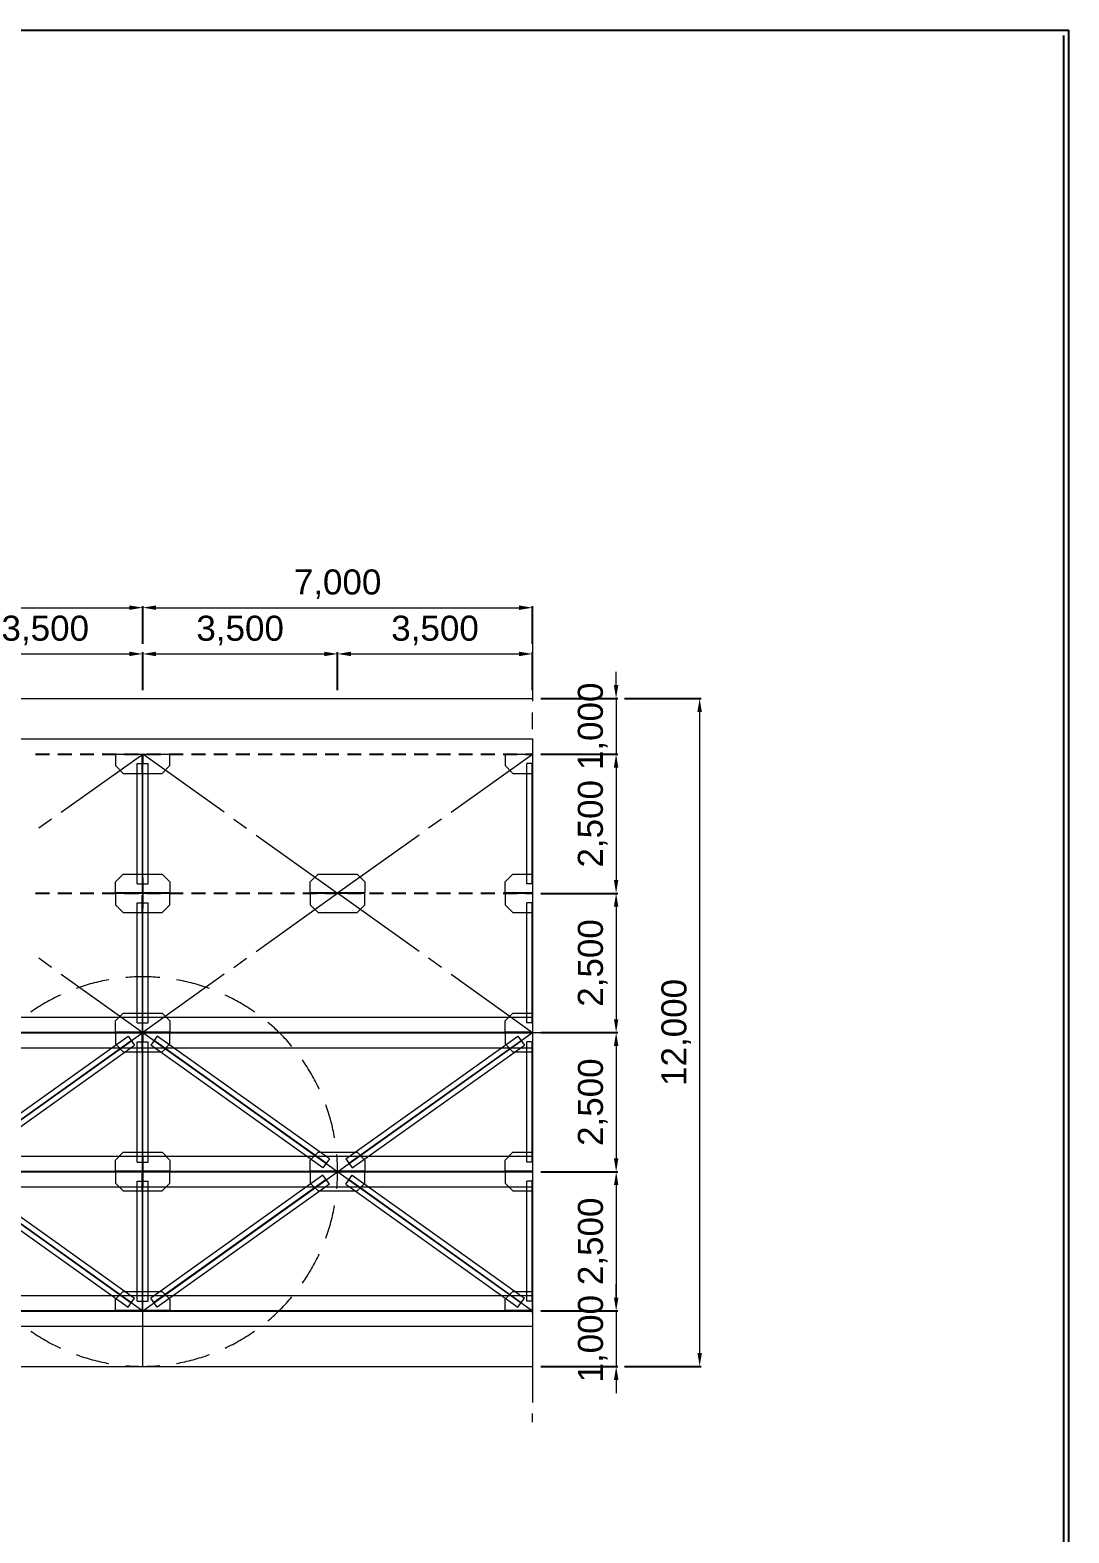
# Model space of a CAD drawing. Header units: metres. Extents: x 674733 to 752233, y -201459 to -147459.
# Drawn here: x 733576 to 752233, y -174463 to -147459 of the extents above; entities that cross this region are included whole.
import ezdxf

# ---------------------------------------------------------------- set-up
doc = ezdxf.new("R2010")
doc.units = ezdxf.units.M
doc.header["$MEASUREMENT"] = 0
doc.layers.get('Defpoints').update_dxf_attribs({"lineweight": 0})
for name, color, linetype, lineweight in [('A-DIM01', 1, 'Continuous', 0), ('Adojoint Line', 1, 'Continuous', 0), ('Concrete', 4, 'Continuous', 0), ('Dimension Line', 2, 'Continuous', 0), ('Steel Girder', 6, 'Continuous', 0)]:
    doc.layers.add(name, color=color, linetype=linetype, lineweight=lineweight)
doc.styles.add('style2', font='arial.ttf')
doc.styles.add('돋움', font='')
doc.styles.get('돋움').set_extended_font_data('Dotum')
doc.dimstyles.new('DIM01', dxfattribs={"dimtxt": 3.5, "dimasz": 0.8, "dimexe": 2, "dimexo": 10, "dimgap": 1.25, "dimtad": 1, "dimdec": 0, "dimzin": 0, "dimtxsty": '돋움', "dimcen": 0.09, "dimclrd": 1, "dimclre": 1, "dimclrt": 256, "dimadec": 0, "dimazin": 0, "dimtfac": 0.072, "dimtdec": 0, "dimtix": 1, "dimtmove": 2, "dimatfit": 3, "dimfxl": 1, "dimtolj": 1, "dimtzin": 0, "dimlwd": -1, "dimarcsym": 0})

# ---------------------------------------------------------------- blocks, each defined once
blk = doc.blocks.new('*U126')
at = {"layer": 'Steel Girder'}
for p, q in [((-6.000016, 162.499965), (-6.000016, -137.500035)), ((-6.000016, 162.499965), (-0.000016, 162.499965)), ((-6.000016, 12.499965), (-0.000016, 12.499965)), ((-0.000016, 1.499964), (-0.000016, -12.500035)), ((-0.000016, -137.500035), (-6.000016, -137.500035)), ((-0.000016, -162.500035), (-0.000016, -12.500035)), ((-0.000016, -12.500035), (5.999984, -12.500035)), ((5.999984, -162.500035), (5.999984, -12.500035))]:
    blk.add_line(p, q, dxfattribs=at)
blk = doc.blocks.new('*U127')
at = {"layer": 'Steel Girder'}
for p, q in [((-6.000016, -162.500037), (-6.000016, 137.499963)), ((-0.000016, 137.499963), (-6.000016, 137.499963)), ((-0.000016, 162.499963), (-0.000016, 12.499963)), ((-0.000016, 12.499963), (5.999984, 12.499963)), ((-0.000016, -1.500036), (-0.000016, 12.499963)), ((5.999984, 162.499963), (5.999984, 12.499963)), ((-6.000016, -162.500037), (-0.000016, -162.500037))]:
    blk.add_line(p, q, dxfattribs=at)
blk = doc.blocks.new('*D266')
at = {"layer": 'A-DIM01', "color": 1, "lineweight": -2}
for p, q in [((732098.977496, -159319.444444), (732098.977496, -158638.316307)), ((735598.977496, -159318.944444), (735598.977496, -158638.316307))]:
    blk.add_line(p, q, dxfattribs=at)
at = {"layer": 'A-DIM01', "color": 1}
blk.add_line((732338.977496, -158668.316307), (735358.977496, -158668.316307), dxfattribs=at)
for points in [[(732338.977496, -158628.316307), (732338.977496, -158708.316307), (732098.977496, -158668.316307)], [(735358.977496, -158628.316307), (735358.977496, -158708.316307), (735598.977496, -158668.316307)]]:
    blk.add_solid(points, dxfattribs=at)
at = {"layer": 'Defpoints', "color": 0}
for p in [(735598.977496, -158668.316307), (732098.977496, -159469.444444), (735598.977496, -159468.944444)]:
    blk.add_point(p, dxfattribs=at)
at = {"layer": 'A-DIM01', "color": 7, "insert": (733848.977496, -158247.886566), "char_height": 450, "attachment_point": 5, "style": 'style2'}
blk.add_mtext('\\A1;3,500', dxfattribs=at)
blk = doc.blocks.new('*D268')
at = {"layer": 'A-DIM01', "color": 1, "lineweight": -2}
for p, q in [((728598.977496, -158488.816307), (728598.977496, -157807.68817)), ((735598.977496, -158488.316307), (735598.977496, -157807.68817))]:
    blk.add_line(p, q, dxfattribs=at)
at = {"layer": 'A-DIM01', "color": 1}
blk.add_line((728838.977496, -157837.68817), (735358.977496, -157837.68817), dxfattribs=at)
for points in [[(728838.977496, -157797.68817), (728838.977496, -157877.68817), (728598.977496, -157837.68817)], [(735358.977496, -157797.68817), (735358.977496, -157877.68817), (735598.977496, -157837.68817)]]:
    blk.add_solid(points, dxfattribs=at)
at = {"layer": 'Defpoints', "color": 0}
for p in [(735598.977496, -157837.68817), (728598.977496, -158638.816307), (735598.977496, -158638.316307)]:
    blk.add_point(p, dxfattribs=at)
at = {"layer": 'A-DIM01', "color": 7, "insert": (732098.977496, -157417.25843), "char_height": 450, "attachment_point": 5, "style": 'style2'}
blk.add_mtext('\\A1;7,000', dxfattribs=at)
blk = doc.blocks.new('*D270')
at = {"layer": 'A-DIM01', "color": 1, "lineweight": -2}
for p, q in [((735598.977496, -159319.944444), (735598.977496, -158638.816307)), ((739098.977496, -159319.444444), (739098.977496, -158638.816307))]:
    blk.add_line(p, q, dxfattribs=at)
at = {"layer": 'A-DIM01', "color": 1}
blk.add_line((735838.977496, -158668.816307), (738858.977496, -158668.816307), dxfattribs=at)
for points in [[(735838.977496, -158628.816307), (735838.977496, -158708.816307), (735598.977496, -158668.816307)], [(738858.977496, -158628.816307), (738858.977496, -158708.816307), (739098.977496, -158668.816307)]]:
    blk.add_solid(points, dxfattribs=at)
at = {"layer": 'Defpoints', "color": 0}
for p in [(739098.977496, -158668.816307), (735598.977496, -159469.944444), (739098.977496, -159469.444444)]:
    blk.add_point(p, dxfattribs=at)
at = {"layer": 'A-DIM01', "color": 7, "insert": (737348.977496, -158248.386566), "char_height": 450, "attachment_point": 5, "style": 'style2'}
blk.add_mtext('\\A1;3,500', dxfattribs=at)
blk = doc.blocks.new('*D272')
at = {"layer": 'A-DIM01', "color": 1, "lineweight": -2}
for p, q in [((739098.977496, -159319.444444), (739098.977496, -158638.316307)), ((742598.977496, -159318.944444), (742598.977496, -158638.316307))]:
    blk.add_line(p, q, dxfattribs=at)
at = {"layer": 'A-DIM01', "color": 1}
blk.add_line((739338.977496, -158668.316307), (742358.977496, -158668.316307), dxfattribs=at)
for points in [[(739338.977496, -158628.316307), (739338.977496, -158708.316307), (739098.977496, -158668.316307)], [(742358.977496, -158628.316307), (742358.977496, -158708.316307), (742598.977496, -158668.316307)]]:
    blk.add_solid(points, dxfattribs=at)
at = {"layer": 'Defpoints', "color": 0}
for p in [(742598.977496, -158668.316307), (739098.977496, -159469.444444), (742598.977496, -159468.944444)]:
    blk.add_point(p, dxfattribs=at)
at = {"layer": 'A-DIM01', "color": 7, "insert": (740848.977496, -158247.886566), "char_height": 450, "attachment_point": 5, "style": 'style2'}
blk.add_mtext('\\A1;3,500', dxfattribs=at)
blk = doc.blocks.new('*D274')
at = {"layer": 'A-DIM01', "color": 1, "lineweight": -2}
for p, q in [((735598.977496, -158488.816307), (735598.977496, -157807.68817)), ((742598.977496, -158488.316307), (742598.977496, -157807.68817))]:
    blk.add_line(p, q, dxfattribs=at)
at = {"layer": 'A-DIM01', "color": 1}
blk.add_line((735838.977496, -157837.68817), (742358.977496, -157837.68817), dxfattribs=at)
for points in [[(735838.977496, -157797.68817), (735838.977496, -157877.68817), (735598.977496, -157837.68817)], [(742358.977496, -157797.68817), (742358.977496, -157877.68817), (742598.977496, -157837.68817)]]:
    blk.add_solid(points, dxfattribs=at)
at = {"layer": 'Defpoints', "color": 0}
for p in [(742598.977496, -157837.68817), (735598.977496, -158638.816307), (742598.977496, -158638.316307)]:
    blk.add_point(p, dxfattribs=at)
at = {"layer": 'A-DIM01', "color": 7, "insert": (739098.977496, -157417.25843), "char_height": 450, "attachment_point": 5, "style": 'style2'}
blk.add_mtext('\\A1;7,000', dxfattribs=at)
blk = doc.blocks.new('*D276')
at = {"layer": 'A-DIM01', "color": 1}
for p, q in [((744100.105633, -159229.944444), (744100.105633, -158989.944444)), ((744100.105633, -159469.944444), (744100.105633, -160469.944444)), ((744100.105633, -160709.944444), (744100.105633, -160949.944444))]:
    blk.add_line(p, q, dxfattribs=at)
at = {"layer": 'A-DIM01', "color": 1, "lineweight": -2}
for p, q in [((742748.977496, -159469.944444), (744130.105633, -159469.944444)), ((742749.477496, -160469.944444), (744130.105633, -160469.944444))]:
    blk.add_line(p, q, dxfattribs=at)
at = {"layer": 'A-DIM01', "color": 1}
for points in [[(744060.105633, -159229.944444), (744140.105633, -159229.944444), (744100.105633, -159469.944444)], [(744060.105633, -160709.944444), (744140.105633, -160709.944444), (744100.105633, -160469.944444)]]:
    blk.add_solid(points, dxfattribs=at)
at = {"layer": 'Defpoints', "color": 0}
for p in [(742598.977496, -159469.944444), (742599.477496, -160469.944444), (744100.105633, -160469.944444)]:
    blk.add_point(p, dxfattribs=at)
at = {"layer": 'A-DIM01', "color": 7, "insert": (743679.675892, -159969.944444), "char_height": 450, "attachment_point": 5, "rotation": 90, "style": 'style2'}
blk.add_mtext('\\A1;1,000', dxfattribs=at)
blk = doc.blocks.new('*D278')
at = {"layer": 'A-DIM01', "color": 1, "lineweight": -2}
for p, q in [((742749.477496, -160470.944444), (744130.605633, -160470.944444)), ((742749.977496, -162970.944444), (744130.605633, -162970.944444))]:
    blk.add_line(p, q, dxfattribs=at)
at = {"layer": 'A-DIM01', "color": 1}
blk.add_line((744100.605633, -160710.944444), (744100.605633, -162730.944444), dxfattribs=at)
for points in [[(744060.605633, -160710.944444), (744140.605633, -160710.944444), (744100.605633, -160470.944444)], [(744060.605633, -162730.944444), (744140.605633, -162730.944444), (744100.605633, -162970.944444)]]:
    blk.add_solid(points, dxfattribs=at)
at = {"layer": 'Defpoints', "color": 0}
for p in [(742599.477496, -160470.944444), (742599.977496, -162970.944444), (744100.605633, -162970.944444)]:
    blk.add_point(p, dxfattribs=at)
at = {"layer": 'A-DIM01', "color": 7, "insert": (743680.175892, -161720.944444), "char_height": 450, "attachment_point": 5, "rotation": 90, "style": 'style2'}
blk.add_mtext('\\A1;2,500', dxfattribs=at)
blk = doc.blocks.new('*D280')
at = {"layer": 'A-DIM01', "color": 1, "lineweight": -2}
for p, q in [((742749.977496, -162971.944444), (744131.105633, -162971.944444)), ((742750.477496, -165471.944444), (744131.105633, -165471.944444))]:
    blk.add_line(p, q, dxfattribs=at)
at = {"layer": 'A-DIM01', "color": 1}
blk.add_line((744101.105633, -163211.944444), (744101.105633, -165231.944444), dxfattribs=at)
for points in [[(744061.105633, -163211.944444), (744141.105633, -163211.944444), (744101.105633, -162971.944444)], [(744061.105633, -165231.944444), (744141.105633, -165231.944444), (744101.105633, -165471.944444)]]:
    blk.add_solid(points, dxfattribs=at)
at = {"layer": 'Defpoints', "color": 0}
for p in [(742599.977496, -162971.944444), (742600.477496, -165471.944444), (744101.105633, -165471.944444)]:
    blk.add_point(p, dxfattribs=at)
at = {"layer": 'A-DIM01', "color": 7, "insert": (743680.675892, -164221.944444), "char_height": 450, "attachment_point": 5, "rotation": 90, "style": 'style2'}
blk.add_mtext('\\A1;2,500', dxfattribs=at)
blk = doc.blocks.new('*D282')
at = {"layer": 'A-DIM01', "color": 1, "lineweight": -2}
for p, q in [((742750.477496, -165472.944444), (744131.605633, -165472.944444)), ((742750.977496, -167972.944444), (744131.605633, -167972.944444))]:
    blk.add_line(p, q, dxfattribs=at)
at = {"layer": 'A-DIM01', "color": 1}
blk.add_line((744101.605633, -165712.944444), (744101.605633, -167732.944444), dxfattribs=at)
for points in [[(744061.605633, -165712.944444), (744141.605633, -165712.944444), (744101.605633, -165472.944444)], [(744061.605633, -167732.944444), (744141.605633, -167732.944444), (744101.605633, -167972.944444)]]:
    blk.add_solid(points, dxfattribs=at)
at = {"layer": 'Defpoints', "color": 0}
for p in [(742600.477496, -165472.944444), (742600.977496, -167972.944444), (744101.605633, -167972.944444)]:
    blk.add_point(p, dxfattribs=at)
at = {"layer": 'A-DIM01', "color": 7, "insert": (743681.175892, -166722.944444), "char_height": 450, "attachment_point": 5, "rotation": 90, "style": 'style2'}
blk.add_mtext('\\A1;2,500', dxfattribs=at)
blk = doc.blocks.new('*D284')
at = {"layer": 'A-DIM01', "color": 1, "lineweight": -2}
for p, q in [((742750.977496, -167973.944444), (744132.105633, -167973.944444)), ((742751.477496, -170473.944444), (744132.105633, -170473.944444))]:
    blk.add_line(p, q, dxfattribs=at)
at = {"layer": 'A-DIM01', "color": 1}
blk.add_line((744102.105633, -168213.944444), (744102.105633, -170233.944444), dxfattribs=at)
for points in [[(744062.105633, -168213.944444), (744142.105633, -168213.944444), (744102.105633, -167973.944444)], [(744062.105633, -170233.944444), (744142.105633, -170233.944444), (744102.105633, -170473.944444)]]:
    blk.add_solid(points, dxfattribs=at)
at = {"layer": 'Defpoints', "color": 0}
for p in [(742600.977496, -167973.944444), (742601.477496, -170473.944444), (744102.105633, -170473.944444)]:
    blk.add_point(p, dxfattribs=at)
at = {"layer": 'A-DIM01', "color": 7, "insert": (743681.675892, -169223.944444), "char_height": 450, "attachment_point": 5, "rotation": 90, "style": 'style2'}
blk.add_mtext('\\A1;2,500', dxfattribs=at)
blk = doc.blocks.new('*D286')
at = {"layer": 'A-DIM01', "color": 1}
for p, q in [((744102.605633, -170233.944444), (744102.605633, -169993.944444)), ((744102.605633, -170473.944444), (744102.605633, -171473.944444)), ((744102.605633, -171713.944444), (744102.605633, -171953.944444))]:
    blk.add_line(p, q, dxfattribs=at)
at = {"layer": 'A-DIM01', "color": 1, "lineweight": -2}
for p, q in [((742751.477496, -170473.944444), (744132.605633, -170473.944444)), ((742751.977496, -171473.944444), (744132.605633, -171473.944444))]:
    blk.add_line(p, q, dxfattribs=at)
at = {"layer": 'A-DIM01', "color": 1}
for points in [[(744062.605633, -170233.944444), (744142.605633, -170233.944444), (744102.605633, -170473.944444)], [(744062.605633, -171713.944444), (744142.605633, -171713.944444), (744102.605633, -171473.944444)]]:
    blk.add_solid(points, dxfattribs=at)
at = {"layer": 'Defpoints', "color": 0}
for p in [(742601.477496, -170473.944444), (742601.977496, -171473.944444), (744102.605633, -171473.944444)]:
    blk.add_point(p, dxfattribs=at)
at = {"layer": 'A-DIM01', "color": 7, "insert": (743682.175892, -170973.944444), "char_height": 450, "attachment_point": 5, "rotation": 90, "style": 'style2'}
blk.add_mtext('\\A1;1,000', dxfattribs=at)
blk = doc.blocks.new('*D288')
at = {"layer": 'A-DIM01', "color": 1, "lineweight": -2}
for p, q in [((744250.105633, -159469.944444), (745631.23377, -159469.944444)), ((744250.605633, -171469.944444), (745631.23377, -171469.944444))]:
    blk.add_line(p, q, dxfattribs=at)
at = {"layer": 'A-DIM01', "color": 1}
blk.add_line((745601.23377, -159709.944444), (745601.23377, -171229.944444), dxfattribs=at)
for points in [[(745561.23377, -159709.944444), (745641.23377, -159709.944444), (745601.23377, -159469.944444)], [(745561.23377, -171229.944444), (745641.23377, -171229.944444), (745601.23377, -171469.944444)]]:
    blk.add_solid(points, dxfattribs=at)
at = {"layer": 'Defpoints', "color": 0}
for p in [(744100.105633, -159469.944444), (744100.605633, -171469.944444), (745601.23377, -171469.944444)]:
    blk.add_point(p, dxfattribs=at)
at = {"layer": 'A-DIM01', "color": 7, "insert": (745180.804029, -165469.944444), "char_height": 450, "attachment_point": 5, "rotation": 90, "style": 'style2'}
blk.add_mtext('\\A1;12,000', dxfattribs=at)

msp = doc.modelspace()

# ---------------------------------------------------------------- linework, layer by layer
for p, q in [((674732.93221, -147458.579537), (752232.93221, -147458.579537)), ((752132.93221, -147558.579537), (752132.93221, -201358.579537)), ((752232.93221, -201458.579537), (752232.93221, -147458.579537))]:
    msp.add_line(p, q)
at = {"layer": 'Adojoint Line'}
for p, q in [((742598.977496, -158469.944444), (742598.977496, -159519.944444)), ((742598.977496, -160019.944444), (742598.977496, -159719.944444)), ((742598.977496, -160219.944444), (742598.977496, -161619.944444)), ((734136.675724, -161514.44571), (735598.977496, -160469.944444)), ((737061.279268, -161514.44571), (735598.977496, -160469.944444)), ((741136.675724, -161514.44571), (742598.977496, -160469.944444)), ((733964.056787, -161637.74495), (733733.898205, -161802.143938)), ((737233.898205, -161637.74495), (737464.056787, -161802.143938)), ((740964.056787, -161637.74495), (740733.898205, -161802.143938)), ((737636.675724, -161925.443178), (739098.977496, -162969.944444)), ((740561.279268, -161925.443178), (739098.977496, -162969.944444)), ((742598.977496, -162119.944444), (742598.977496, -161819.944444)), ((742598.977496, -162319.944444), (742598.977496, -163719.944444)), ((737636.675724, -164014.44571), (739098.977496, -162969.944444)), ((740561.279268, -164014.44571), (739098.977496, -162969.944444)), ((733964.056787, -164302.143938), (733733.898205, -164137.74495)), ((737233.898205, -164302.143938), (737464.056787, -164137.74495)), ((740964.056787, -164302.143938), (740733.898205, -164137.74495)), ((742598.977496, -164219.944444), (742598.977496, -163919.944444)), ((734136.675724, -164425.443178), (735598.977496, -165469.944444)), ((737061.279268, -164425.443178), (735598.977496, -165469.944444)), ((741136.675724, -164425.443178), (742598.977496, -165469.944444)), ((742598.977496, -164419.944444), (742598.977496, -165819.944444)), ((735598.977496, -171469.944444), (735598.977496, -164469.944444)), ((713598.977496, -165469.944444), (743598.977496, -165469.944444)), ((735598.977496, -165469.944444), (742598.977496, -165469.944444)), ((742598.977496, -166319.944444), (742598.977496, -166019.944444)), ((742598.977496, -166519.944444), (742598.977496, -167919.944444)), ((742598.977496, -168419.944444), (742598.977496, -168119.944444)), ((742598.977496, -168619.944444), (742598.977496, -170019.944444)), ((742598.977496, -170519.944444), (742598.977496, -170219.944444)), ((742598.977496, -170719.944444), (742598.977496, -172119.944444)), ((742598.977496, -172469.944444), (742598.977496, -172319.944444))]:
    msp.add_line(p, q, dxfattribs=at)
at = {"layer": 'Adojoint Line', "flags": 128}
for points in [[(714598.977496, -165469.944444), (721598.977496, -170469.944444), (728598.977496, -165469.944444), (735598.977496, -170469.944444), (742598.977496, -165469.944444)], [(714598.977496, -170469.944444), (721598.977496, -165469.944444), (728598.977496, -170469.944444), (735598.977496, -165469.944444), (742598.977496, -170469.944444)]]:
    msp.add_lwpolyline(points, dxfattribs=at)
at = {"layer": 'Concrete'}
for p, q in [((714598.977496, -159469.944444), (742598.977496, -159469.944444)), ((714598.977496, -171469.944444), (742598.977496, -171469.944444))]:
    msp.add_line(p, q, dxfattribs=at)
at = {"layer": 'Dimension Line'}
for start, end in [(105, 110), (100, 105), (90, 95), (85, 90), (75, 80), (70, 75), (120, 125), (115, 120), (60, 65), (55, 60), (45, 50), (40, 45), (30, 35), (25, 30), (15, 20), (10, 15), (0, 5), (0, 5), (355, 0), (345, 350), (340, 345), (330, 335), (325, 330), (315, 320), (310, 315), (235, 240), (300, 305), (240, 245), (295, 300), (250, 255), (255, 260), (265, 270), (270, 275), (280, 285), (285, 290)]:
    msp.add_arc((735598.977496, -167969.944444), 3500, start, end, dxfattribs=at)
at = {"layer": 'Steel Girder'}
for p, q in [((714598.977496, -160194.944447), (742598.977496, -160194.944447)), ((742598.977496, -160194.944445), (742598.977496, -160744.944445)), ((742598.977496, -160194.944445), (742598.977496, -160744.944445)), ((742598.977496, -160194.944447), (742598.977496, -162969.944445)), ((733673.977496, -160463.944444), (733923.977496, -160463.944444)), ((733673.977496, -160475.944444), (733923.977496, -160475.944444)), ((734073.977496, -160463.944444), (734323.977496, -160463.944444)), ((734073.977496, -160475.944444), (734323.977496, -160475.944444)), ((734473.977496, -160463.944444), (734723.977496, -160463.944444)), ((734473.977496, -160475.944444), (734723.977496, -160475.944444)), ((734873.977496, -160463.944444), (735123.977496, -160463.944444)), ((734873.977496, -160475.944444), (735123.977496, -160475.944444)), ((736088.977496, -160475.944448), (735108.977496, -160475.944448)), ((735108.977496, -160475.944448), (735108.977496, -160675.944448)), ((735108.977496, -160675.944448), (735248.977496, -160815.944448)), ((735273.977496, -160463.944444), (735523.977496, -160463.944444)), ((735273.977496, -160475.944444), (735523.977496, -160475.944444)), ((735499.982547, -160639.944445), (735697.972446, -160639.944445)), ((735499.982547, -162799.944445), (735499.982547, -160639.944445)), ((735589.977496, -160650.944445), (735595.977496, -160650.944445)), ((735595.977496, -162799.944445), (735595.977496, -160639.944445)), ((735601.977496, -162799.944445), (735601.977496, -160639.944445)), ((735673.977496, -160463.944444), (735923.977496, -160463.944444)), ((735673.977496, -160475.944444), (735923.977496, -160475.944444)), ((735697.972446, -162799.944445), (735697.972446, -160639.944445)), ((735948.977496, -160815.944448), (736088.977496, -160675.944448)), ((736073.977496, -160463.944444), (736323.977496, -160463.944444)), ((736073.977496, -160475.944444), (736323.977496, -160475.944444)), ((736088.977496, -160675.944448), (736088.977496, -160475.944448)), ((736473.977496, -160463.944444), (736723.977496, -160463.944444)), ((736473.977496, -160475.944444), (736723.977496, -160475.944444)), ((736873.977496, -160463.944444), (737123.977496, -160463.944444)), ((736873.977496, -160475.944444), (737123.977496, -160475.944444)), ((737273.977496, -160463.944444), (737523.977496, -160463.944444)), ((737273.977496, -160475.944444), (737523.977496, -160475.944444)), ((737673.977496, -160463.944444), (737923.977496, -160463.944444)), ((737673.977496, -160475.944444), (737923.977496, -160475.944444)), ((738073.977496, -160463.944444), (738323.977496, -160463.944444)), ((738073.977496, -160475.944444), (738323.977496, -160475.944444)), ((738473.977496, -160463.944444), (738723.977496, -160463.944444)), ((738473.977496, -160475.944444), (738723.977496, -160475.944444)), ((738873.977496, -160463.944444), (739123.977496, -160463.944444)), ((738873.977496, -160475.944444), (739123.977496, -160475.944444)), ((739273.977496, -160463.944444), (739523.977496, -160463.944444)), ((739273.977496, -160475.944444), (739523.977496, -160475.944444)), ((739673.977496, -160463.944444), (739923.977496, -160463.944444)), ((739673.977496, -160475.944444), (739923.977496, -160475.944444)), ((740073.977496, -160463.944444), (740323.977496, -160463.944444)), ((740073.977496, -160475.944444), (740323.977496, -160475.944444)), ((740473.977496, -160463.944444), (740723.977496, -160463.944444)), ((740473.977496, -160475.944444), (740723.977496, -160475.944444)), ((740873.977496, -160463.944444), (741123.977496, -160463.944444)), ((740873.977496, -160475.944444), (741123.977496, -160475.944444)), ((741273.977496, -160463.944444), (741523.977496, -160463.944444)), ((741273.977496, -160475.944444), (741523.977496, -160475.944444)), ((741673.977496, -160463.944444), (741923.977496, -160463.944444)), ((741673.977496, -160475.944444), (741923.977496, -160475.944444)), ((742073.977496, -160463.944444), (742323.977496, -160463.944444)), ((742073.977496, -160475.944444), (742323.977496, -160475.944444)), ((742598.977496, -160475.944448), (742108.977496, -160475.944448)), ((742108.977496, -160475.944448), (742108.977496, -160675.944448)), ((742108.977496, -160675.944448), (742248.977496, -160815.944448)), ((742473.977496, -160463.944444), (742598.977496, -160463.944444)), ((742473.977496, -160475.944444), (742598.977496, -160475.944444)), ((742598.977496, -160639.944446), (742499.982547, -160639.944446)), ((742499.982547, -162799.944446), (742499.982547, -160639.944446)), ((742595.977496, -162799.944446), (742595.977496, -160639.944446)), ((735248.977496, -160815.944448), (735948.977496, -160815.944448)), ((742248.977496, -160815.944448), (742598.977496, -160815.944448)), ((735108.977496, -162763.944445), (735248.977496, -162623.944445)), ((735108.977496, -162963.944445), (735108.977496, -162763.944445)), ((735248.977496, -162623.944445), (735948.977496, -162623.944445)), ((735499.982547, -162799.944445), (735697.972446, -162799.944445)), ((735598.977496, -162694.944444), (735598.977496, -163244.944444)), ((735948.977496, -162623.944445), (736088.977496, -162763.944445)), ((736088.977496, -162763.944445), (736088.977496, -162963.944445)), ((738608.977496, -162763.944445), (738748.977496, -162623.944445)), ((738608.977496, -162963.944445), (738608.977496, -162763.944445)), ((738748.977496, -162623.944445), (739448.977496, -162623.944445)), ((739448.977496, -162623.944445), (739588.977496, -162763.944445)), ((739588.977496, -162763.944445), (739588.977496, -162963.944445)), ((742108.977496, -162763.944445), (742248.977496, -162623.944445)), ((742108.977496, -162963.944445), (742108.977496, -162763.944445)), ((742248.977496, -162623.944445), (742598.977496, -162623.944445)), ((742598.977496, -162799.944446), (742499.982547, -162799.944446)), ((742598.977496, -162694.944445), (742598.977496, -163244.944445)), ((733673.977496, -162963.944444), (733923.977496, -162963.944444)), ((733673.977496, -162975.944444), (733923.977496, -162975.944444)), ((734073.977496, -162963.944444), (734323.977496, -162963.944444)), ((734073.977496, -162975.944444), (734323.977496, -162975.944444)), ((734473.977496, -162963.944444), (734723.977496, -162963.944444)), ((734473.977496, -162975.944444), (734723.977496, -162975.944444)), ((734873.977496, -162963.944444), (735123.977496, -162963.944444)), ((734873.977496, -162975.944444), (735123.977496, -162975.944444)), ((736088.977496, -162963.944445), (735108.977496, -162963.944445)), ((736088.977496, -162975.944448), (735108.977496, -162975.944448)), ((735108.977496, -162975.944448), (735108.977496, -163175.944448)), ((735273.977496, -162963.944444), (735523.977496, -162963.944444)), ((735273.977496, -162975.944444), (735523.977496, -162975.944444)), ((735673.977496, -162963.944444), (735923.977496, -162963.944444)), ((735673.977496, -162975.944444), (735923.977496, -162975.944444)), ((736073.977496, -162963.944444), (736323.977496, -162963.944444)), ((736073.977496, -162975.944444), (736323.977496, -162975.944444)), ((736088.977496, -163175.944448), (736088.977496, -162975.944448)), ((736473.977496, -162963.944444), (736723.977496, -162963.944444)), ((736473.977496, -162975.944444), (736723.977496, -162975.944444)), ((736873.977496, -162963.944444), (737123.977496, -162963.944444)), ((736873.977496, -162975.944444), (737123.977496, -162975.944444)), ((737273.977496, -162963.944444), (737523.977496, -162963.944444)), ((737273.977496, -162975.944444), (737523.977496, -162975.944444)), ((737673.977496, -162963.944444), (737923.977496, -162963.944444)), ((737673.977496, -162975.944444), (737923.977496, -162975.944444)), ((738073.977496, -162963.944444), (738323.977496, -162963.944444)), ((738073.977496, -162975.944444), (738323.977496, -162975.944444)), ((738473.977496, -162963.944444), (738723.977496, -162963.944444)), ((738473.977496, -162975.944444), (738723.977496, -162975.944444)), ((739588.977496, -162963.944445), (738608.977496, -162963.944445)), ((739588.977496, -162975.944448), (738608.977496, -162975.944448)), ((738608.977496, -162975.944448), (738608.977496, -163175.944448)), ((738873.977496, -162963.944444), (739123.977496, -162963.944444)), ((738873.977496, -162975.944444), (739123.977496, -162975.944444)), ((739273.977496, -162963.944444), (739523.977496, -162963.944444)), ((739273.977496, -162975.944444), (739523.977496, -162975.944444)), ((739588.977496, -163175.944448), (739588.977496, -162975.944448)), ((739673.977496, -162963.944444), (739923.977496, -162963.944444)), ((739673.977496, -162975.944444), (739923.977496, -162975.944444)), ((740073.977496, -162963.944444), (740323.977496, -162963.944444)), ((740073.977496, -162975.944444), (740323.977496, -162975.944444)), ((740473.977496, -162963.944444), (740723.977496, -162963.944444)), ((740473.977496, -162975.944444), (740723.977496, -162975.944444)), ((740873.977496, -162963.944444), (741123.977496, -162963.944444)), ((740873.977496, -162975.944444), (741123.977496, -162975.944444)), ((741273.977496, -162963.944444), (741523.977496, -162963.944444)), ((741273.977496, -162975.944444), (741523.977496, -162975.944444)), ((741673.977496, -162963.944444), (741923.977496, -162963.944444)), ((741673.977496, -162975.944444), (741923.977496, -162975.944444)), ((742073.977496, -162963.944444), (742323.977496, -162963.944444)), ((742073.977496, -162975.944444), (742323.977496, -162975.944444)), ((742598.977496, -162963.944445), (742108.977496, -162963.944445)), ((742598.977496, -162975.944448), (742108.977496, -162975.944448)), ((742108.977496, -162975.944448), (742108.977496, -163175.944448)), ((742473.977496, -162963.944444), (742598.977496, -162963.944444)), ((742473.977496, -162975.944444), (742598.977496, -162975.944444)), ((742598.977496, -162969.944447), (742598.977496, -165744.944445)), ((735108.977496, -163175.944448), (735248.977496, -163315.944448)), ((735248.977496, -163315.944448), (735948.977496, -163315.944448)), ((735499.982547, -163139.944445), (735697.972446, -163139.944445)), ((735499.982547, -165299.944445), (735499.982547, -163139.944445)), ((735595.977496, -165299.944445), (735595.977496, -163139.944445)), ((735601.977496, -165299.944445), (735601.977496, -163139.944445)), ((735697.972446, -165299.944445), (735697.972446, -163139.944445)), ((735948.977496, -163315.944448), (736088.977496, -163175.944448)), ((738608.977496, -163175.944448), (738748.977496, -163315.944448)), ((738748.977496, -163315.944448), (739448.977496, -163315.944448)), ((739448.977496, -163315.944448), (739588.977496, -163175.944448)), ((742108.977496, -163175.944448), (742248.977496, -163315.944448)), ((742248.977496, -163315.944448), (742598.977496, -163315.944448)), ((742598.977496, -163139.944446), (742499.982547, -163139.944446)), ((742499.982547, -165299.944446), (742499.982547, -163139.944446)), ((742595.977496, -165299.944446), (742595.977496, -163139.944446)), ((714598.977496, -165194.944444), (742598.977496, -165194.944444)), ((735108.977496, -165263.944445), (735248.977496, -165123.944445)), ((735108.977496, -165463.944445), (735108.977496, -165263.944445)), ((735248.977496, -165123.944445), (735948.977496, -165123.944445)), ((735948.977496, -165123.944445), (736088.977496, -165263.944445)), ((736088.977496, -165263.944445), (736088.977496, -165463.944445)), ((742108.977496, -165263.944445), (742248.977496, -165123.944445)), ((742108.977496, -165463.944445), (742108.977496, -165263.944445)), ((742248.977496, -165123.944445), (742598.977496, -165123.944445)), ((742598.977496, -165194.944445), (742598.977496, -165744.944445)), ((742598.977496, -165194.944445), (742598.977496, -165744.944445)), ((742598.977496, -165194.944445), (742598.977496, -165744.944445)), ((742598.977496, -165194.944447), (742598.977496, -167969.944445)), ((714598.977496, -165463.944444), (742598.977496, -165463.944444)), ((714598.977496, -165475.944444), (742598.977496, -165475.944444)), ((732244.760082, -167742.923667), (735336.947272, -165534.21853)), ((736088.977496, -165463.944445), (735108.977496, -165463.944445)), ((736088.977496, -165475.944448), (735108.977496, -165475.944448)), ((735108.977496, -165475.944448), (735108.977496, -165675.944448)), ((735336.947272, -165534.21853), (735453.194911, -165696.965225)), ((735499.982547, -165299.944445), (735697.972446, -165299.944445)), ((735861.007721, -165534.21853), (735744.760082, -165696.965225)), ((738953.194911, -167742.923667), (735861.007721, -165534.21853)), ((736088.977496, -165675.944448), (736088.977496, -165475.944448)), ((739244.760082, -167742.923667), (742336.947272, -165534.21853)), ((742598.977496, -165463.944445), (742108.977496, -165463.944445)), ((742598.977496, -165475.944448), (742108.977496, -165475.944448)), ((742108.977496, -165475.944448), (742108.977496, -165675.944448)), ((742336.947272, -165534.21853), (742453.194911, -165696.965225)), ((742598.977496, -165299.944446), (742499.982547, -165299.944446)), ((714598.977496, -165744.944444), (742598.977496, -165744.944444)), ((732301.140187, -167821.855814), (735393.327377, -165613.150677)), ((732304.627616, -167826.738215), (735396.814806, -165618.033078)), ((732361.007721, -167905.670362), (735453.194911, -165696.965225)), ((735108.977496, -165675.944448), (735248.977496, -165815.944448)), ((735499.982547, -165639.944445), (735697.972446, -165639.944445)), ((735499.982547, -167799.944445), (735499.982547, -165639.944445)), ((735589.977496, -165650.944445), (735595.977496, -165650.944445)), ((735595.977496, -167799.944445), (735595.977496, -165639.944445)), ((735601.977496, -167799.944445), (735601.977496, -165639.944445)), ((735697.972446, -167799.944445), (735697.972446, -165639.944445)), ((738836.947272, -167905.670362), (735744.760082, -165696.965225)), ((738893.327377, -167826.738215), (735801.140187, -165618.033078)), ((738896.814806, -167821.855814), (735804.627616, -165613.150677)), ((735948.977496, -165815.944448), (736088.977496, -165675.944448)), ((739301.140187, -167821.855814), (742393.327377, -165613.150677)), ((739304.627616, -167826.738215), (742396.814806, -165618.033078)), ((739361.007721, -167905.670362), (742453.194911, -165696.965225)), ((742108.977496, -165675.944448), (742248.977496, -165815.944448)), ((742598.977496, -165639.944446), (742499.982547, -165639.944446)), ((742499.982547, -167799.944446), (742499.982547, -165639.944446)), ((742595.977496, -167799.944446), (742595.977496, -165639.944446)), ((735248.977496, -165815.944448), (735948.977496, -165815.944448)), ((742248.977496, -165815.944448), (742598.977496, -165815.944448)), ((714598.977496, -167694.944444), (742598.977496, -167694.944444)), ((735108.977496, -167763.944445), (735248.977496, -167623.944445)), ((735248.977496, -167623.944445), (735948.977496, -167623.944445)), ((735598.977496, -167694.944444), (735598.977496, -168244.944444)), ((735948.977496, -167623.944445), (736088.977496, -167763.944445)), ((738608.977496, -167763.944445), (738748.977496, -167623.944445)), ((738748.977496, -167623.944445), (739448.977496, -167623.944445)), ((739448.977496, -167623.944445), (739588.977496, -167763.944445)), ((742108.977496, -167763.944445), (742248.977496, -167623.944445)), ((742248.977496, -167623.944445), (742598.977496, -167623.944445)), ((742598.977496, -167694.944445), (742598.977496, -168244.944445)), ((714598.977496, -167963.944444), (742598.977496, -167963.944444)), ((735108.977496, -167963.944445), (735108.977496, -167763.944445)), ((736088.977496, -167963.944445), (735108.977496, -167963.944445)), ((735499.982547, -167799.944445), (735697.972446, -167799.944445)), ((736088.977496, -167763.944445), (736088.977496, -167963.944445)), ((738608.977496, -167963.944445), (738608.977496, -167763.944445)), ((739588.977496, -167963.944445), (738608.977496, -167963.944445)), ((738953.194911, -167742.923667), (738836.947272, -167905.670362)), ((739244.760082, -167742.923667), (739361.007721, -167905.670362)), ((739588.977496, -167763.944445), (739588.977496, -167963.944445)), ((742108.977496, -167963.944445), (742108.977496, -167763.944445)), ((742598.977496, -167963.944445), (742108.977496, -167963.944445)), ((742598.977496, -167799.944446), (742499.982547, -167799.944446)), ((714598.977496, -167975.944444), (742598.977496, -167975.944444)), ((732244.760082, -168196.965226), (735336.947272, -170405.670363)), ((732301.140187, -168118.033079), (735393.327377, -170326.738216)), ((732304.627616, -168113.150678), (735396.814806, -170321.855815)), ((732361.007721, -168034.218532), (735453.194911, -170242.923669)), ((736088.977496, -167975.944448), (735108.977496, -167975.944448)), ((735108.977496, -167975.944448), (735108.977496, -168175.944448)), ((735108.977496, -168175.944448), (735248.977496, -168315.944448)), ((735499.982547, -168139.944445), (735697.972446, -168139.944445)), ((735499.982547, -170299.944445), (735499.982547, -168139.944445)), ((735595.977496, -170299.944445), (735595.977496, -168139.944445)), ((735601.977496, -170299.944445), (735601.977496, -168139.944445)), ((735697.972446, -170299.944445), (735697.972446, -168139.944445)), ((738836.947272, -168034.218532), (735744.760082, -170242.923669)), ((738893.327377, -168113.150678), (735801.140187, -170321.855815)), ((738896.814806, -168118.033079), (735804.627616, -170326.738216)), ((738953.194911, -168196.965226), (735861.007721, -170405.670363)), ((735948.977496, -168315.944448), (736088.977496, -168175.944448)), ((736088.977496, -168175.944448), (736088.977496, -167975.944448)), ((739588.977496, -167975.944448), (738608.977496, -167975.944448)), ((738608.977496, -167975.944448), (738608.977496, -168175.944448)), ((738608.977496, -168175.944448), (738748.977496, -168315.944448)), ((738953.194911, -168196.965226), (738836.947272, -168034.218532)), ((739244.760082, -168196.965226), (739361.007721, -168034.218532)), ((739244.760082, -168196.965226), (742336.947272, -170405.670363)), ((739301.140187, -168118.033079), (742393.327377, -170326.738216)), ((739304.627616, -168113.150678), (742396.814806, -170321.855815)), ((739361.007721, -168034.218532), (742453.194911, -170242.923669)), ((739448.977496, -168315.944448), (739588.977496, -168175.944448)), ((739588.977496, -168175.944448), (739588.977496, -167975.944448)), ((742598.977496, -167975.944448), (742108.977496, -167975.944448)), ((742108.977496, -167975.944448), (742108.977496, -168175.944448)), ((742108.977496, -168175.944448), (742248.977496, -168315.944448)), ((742598.977496, -168139.944446), (742499.982547, -168139.944446)), ((742499.982547, -170299.944446), (742499.982547, -168139.944446)), ((742595.977496, -170299.944446), (742595.977496, -168139.944446)), ((742598.977496, -167969.944447), (742598.977496, -170744.944445)), ((714598.977496, -168244.944444), (742598.977496, -168244.944444)), ((735248.977496, -168315.944448), (735948.977496, -168315.944448)), ((738748.977496, -168315.944448), (739448.977496, -168315.944448)), ((742248.977496, -168315.944448), (742598.977496, -168315.944448)), ((735108.977496, -170263.944445), (735248.977496, -170123.944445)), ((735248.977496, -170123.944445), (735948.977496, -170123.944445)), ((735948.977496, -170123.944445), (736088.977496, -170263.944445)), ((742108.977496, -170263.944445), (742248.977496, -170123.944445)), ((742248.977496, -170123.944445), (742598.977496, -170123.944445)), ((714598.977496, -170194.944444), (742598.977496, -170194.944444)), ((735108.977496, -170463.944445), (735108.977496, -170263.944445)), ((735336.947272, -170405.670363), (735453.194911, -170242.923669)), ((735499.982547, -170299.944445), (735697.972446, -170299.944445)), ((735861.007721, -170405.670363), (735744.760082, -170242.923669)), ((736088.977496, -170263.944445), (736088.977496, -170463.944445)), ((742108.977496, -170463.944445), (742108.977496, -170263.944445)), ((742336.947272, -170405.670363), (742453.194911, -170242.923669)), ((742598.977496, -170299.944446), (742499.982547, -170299.944446)), ((742598.977496, -170194.944445), (742598.977496, -170744.944445)), ((714598.977496, -170463.944444), (742598.977496, -170463.944444)), ((714598.977496, -170475.944444), (742598.977496, -170475.944444)), ((736088.977496, -170463.944445), (735108.977496, -170463.944445)), ((742598.977496, -170463.944445), (742108.977496, -170463.944445)), ((714598.977496, -170744.944444), (742598.977496, -170744.944444))]:
    msp.add_line(p, q, dxfattribs=at)

# ---------------------------------------------------------------- block references
for name, p in [('*U127', (735595.977512, -160638.444409)), ('*U126', (735595.977512, -162801.444409)), ('*U126', (735595.977512, -165301.444409)), ('*U127', (735595.977512, -165638.444409)), ('*U126', (735595.977512, -167801.444409)), ('*U126', (735595.977512, -170301.444409))]:
    msp.add_blockref(name, p, dxfattribs=at)
at = {"layer": 'Steel Girder', "extrusion": (0, 0, -1), "rotation": 180}
for p in [(-735595.977512, -163138.444481), (-735595.977512, -168138.444481)]:
    msp.add_blockref('*U126', p, dxfattribs=at)

# ---------------------------------------------------------------- dimensions: what is measured, and where the dimension line sits
at = {"layer": 'A-DIM01', "color": 1}
for base, p1, p2, picture, middle in [((735598.977496, -157837.68817), (728598.977496, -158638.816307), (735598.977496, -158638.316307), '*D268', (732098.977496, -157417.25843)), ((742598.977496, -157837.68817), (735598.977496, -158638.816307), (742598.977496, -158638.316307), '*D274', (739098.977496, -157417.25843)), ((735598.977496, -158668.316307), (732098.977496, -159469.444444), (735598.977496, -159468.944444), '*D266', (733848.977496, -158247.886566)), ((739098.977496, -158668.816307), (735598.977496, -159469.944444), (739098.977496, -159469.444444), '*D270', (737348.977496, -158248.386566)), ((742598.977496, -158668.316307), (739098.977496, -159469.444444), (742598.977496, -159468.944444), '*D272', (740848.977496, -158247.886566))]:
    dim = msp.add_linear_dim(base=base, p1=p1, p2=p2, dimstyle='DIM01', override={"dimscale": 30, "dimtxt": 15, "dimasz": 8, "dimexe": 1, "dimexo": 5, "dimgap": 5, "dimdsep": 46, "dimlunit": 6, "dimtxsty": 'style2', "dimclrt": 7}, dxfattribs=at)
    dim.commit()
    dim.dimension.update_dxf_attribs({"geometry": picture, "text_midpoint": middle})
for base, p1, p2, picture, middle in [((744100.105633, -160469.944444), (742598.977496, -159469.944444), (742599.477496, -160469.944444), '*D276', (743679.675892, -159969.944444)), ((745601.23377, -171469.944444), (744100.105633, -159469.944444), (744100.605633, -171469.944444), '*D288', (745180.804029, -165469.944444)), ((744100.605633, -162970.944444), (742599.477496, -160470.944444), (742599.977496, -162970.944444), '*D278', (743680.175892, -161720.944444)), ((744101.105633, -165471.944444), (742599.977496, -162971.944444), (742600.477496, -165471.944444), '*D280', (743680.675892, -164221.944444)), ((744101.605633, -167972.944444), (742600.477496, -165472.944444), (742600.977496, -167972.944444), '*D282', (743681.175892, -166722.944444)), ((744102.105633, -170473.944444), (742600.977496, -167973.944444), (742601.477496, -170473.944444), '*D284', (743681.675892, -169223.944444)), ((744102.605633, -171473.944444), (742601.477496, -170473.944444), (742601.977496, -171473.944444), '*D286', (743682.175892, -170973.944444))]:
    dim = msp.add_linear_dim(base=base, p1=p1, p2=p2, angle=270, dimstyle='DIM01', override={"dimscale": 30, "dimtxt": 15, "dimasz": 8, "dimexe": 1, "dimexo": 5, "dimgap": 5, "dimdsep": 46, "dimlunit": 6, "dimtxsty": 'style2', "dimclrt": 7}, dxfattribs=at)
    dim.commit()
    dim.dimension.update_dxf_attribs({"geometry": picture, "text_midpoint": middle})

doc.saveas('drawing.dxf')
